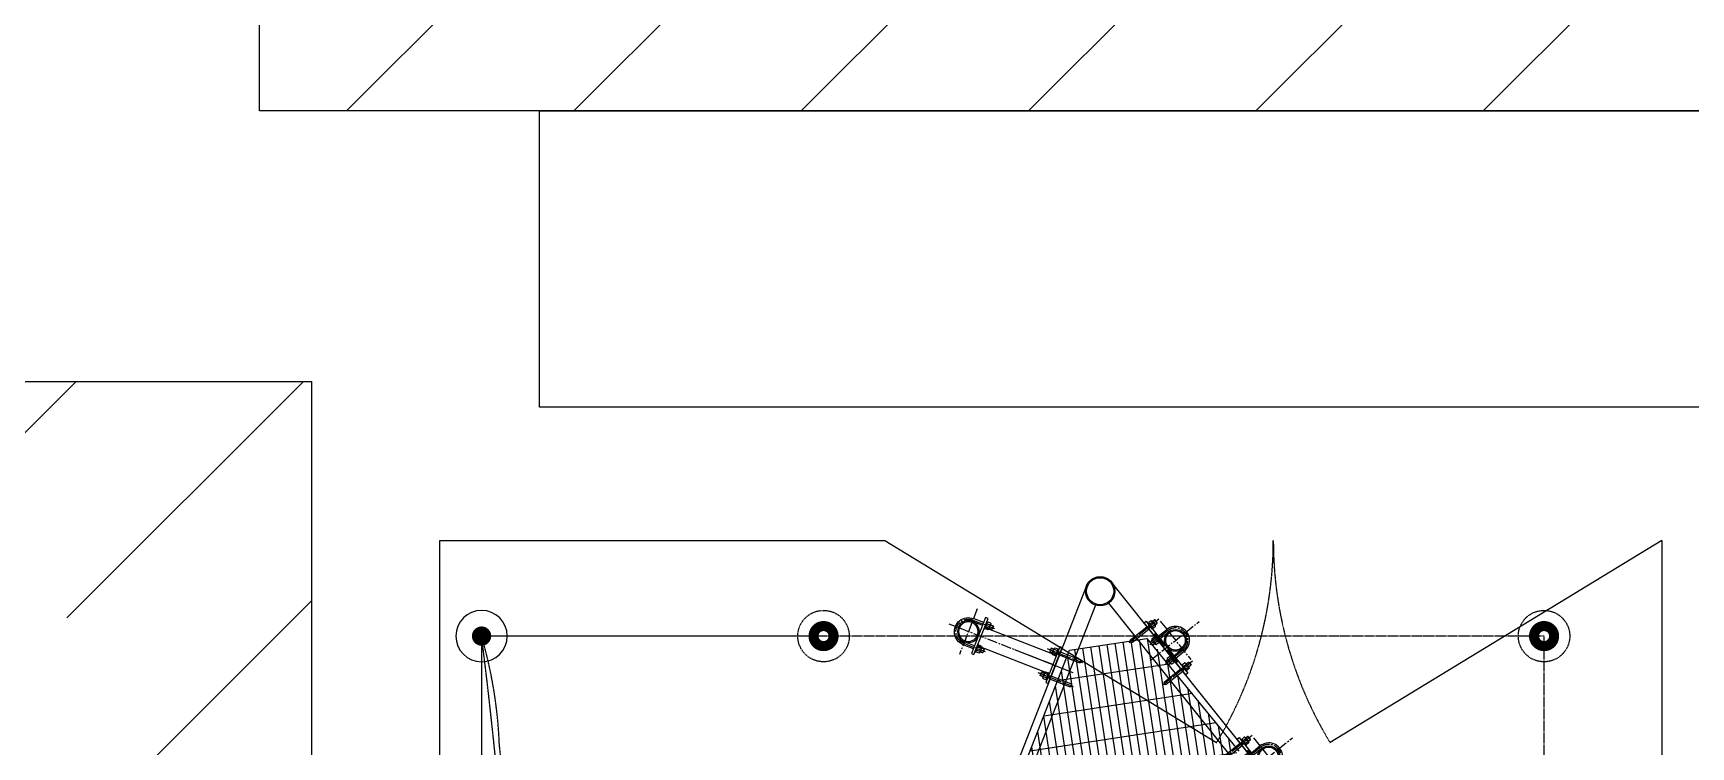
# Model space of a CAD drawing. Extents: x -408 to 1508121, y -29672 to 868845.
# Drawn here: x 1338292 to 1344737, y 374919 to 377695 of the extents above; entities that cross this region are included whole.
import ezdxf

# ---------------------------------------------------------------- set-up
doc = ezdxf.new("R2010")
doc.units = 0
doc.header["$MEASUREMENT"] = 0
for name, pattern in [('CENTRE', [58, 40, -6, 6, -6]), ('HIDDEN2', [4, 2.5, -1.5]), ('HIDDEN3', [2.381, 1.587, -0.794])]:
    doc.linetypes.add(name, pattern=pattern)
doc.layers.get('0').update_dxf_attribs({"lineweight": 25})
for name, color, linetype in [('-GRATING SLOT', 2, 'Continuous'), ('A_Bldg Exist', 8, 'Continuous'), ('Building Exist', 8, 'Continuous'), ('EARTH', 6, 'Continuous'), ('Earth_Exist', 7, 'HIDDEN2'), ('Fence Plan Exist', 8, 'FENCE-COMPOUND'), ('Hatch', 8, 'Continuous'), ('Hatch-Areas', 9, 'Continuous'), ('STEEL', 2, 'Continuous'), ('Steelwork centreline', 1, 'CENTRE'), ('Steelwork Exist', 7, 'Continuous'), ('Steelwork New', 2, 'Continuous')]:
    doc.layers.add(name, color=color, linetype=linetype)
doc.styles.add('ISOCP', font='isocp.shx')
doc.linetypes.add('FENCE-COMPOUND', pattern='A,12,-3.5,["/",ISOCP,S=2.5,R=0,X=-2.5,Y=-1.25],-0.25', length=15.75)
pattern_1 = [(45, (605403.5, -45588.06), (-441.94174, 441.94174), [])]

# ---------------------------------------------------------------- blocks, each defined once
blk = doc.blocks.new('NEW MOUNT')
at = {"layer": 'Building Exist'}
h = blk.add_hatch(color=2, dxfattribs=at)
h.dxf.hatch_style = 1
h.paths.add_polyline_path([(-98, 10), (-105, 10), (-105, 0), (-98, 0)])
h.paths.add_polyline_path([(-105, 10), (-112, 10), (-112, 0), (-105, 0)])
h = blk.add_hatch(color=2, dxfattribs=at)
h.dxf.hatch_style = 1
h.paths.add_polyline_path([(-48.6, 10), (-72, 10), (-72, 0), (-48.6, 0)])
h.paths.add_polyline_path([(-8, 10), (-48.6, 10), (-48.6, 0), (-8, 0)])
h = blk.add_hatch(color=2, dxfattribs=at)
h.dxf.hatch_style = 1
h.paths.add_polyline_path([(48.5, 10), (72, 10), (72, 0), (48.5, 0)])
h.paths.add_polyline_path([(8, 10), (48.5, 10), (48.5, 0), (8, 0)])
h = blk.add_hatch(color=2, dxfattribs=at)
h.dxf.hatch_style = 1
h.paths.add_polyline_path([(98, 10), (105, 10), (105, 0), (98, 0)])
h.paths.add_polyline_path([(105, 10), (112, 10), (112, 0), (105, 0)])
at = {"color": 2}
blk.add_lwpolyline([(-130, 0), (-130, 10), (130, 10), (130, 0), (-130, 0)], dxfattribs=at)
at = {"layer": 'Steelwork centreline'}
for p, q in [((0, -73.7), (0, 170.6)), ((-105, 53.6), (-105, -94.3)), ((-95, 52.5), (95, 52.5)), ((-48.6, 52.5), (-48.6, -37)), ((48.5, 52.5), (48.5, -37)), ((105, 53.6), (105, -94.3))]:
    blk.add_line(p, q, dxfattribs=at)
blk.add_arc((0, 52.5), 48.5, 359.99937, 180, dxfattribs=at)
at = {"layer": 'Steelwork Exist', "color": 2}
for p, q in [((-119, 26), (-119, 15)), ((-115.4, 28), (-94.6, 28)), ((-115.4, 13), (-94.6, 13)), ((-111.7, 15), (-111.7, 26)), ((-98.3, 15), (-98.3, 26)), ((-91, 26), (-91, 15)), ((-54.6, 10), (-54.6, 52.5)), ((-42.6, 10), (-42.6, 52.5)), ((42.5, 10), (42.5, 52.5)), ((54.5, 10), (54.5, 52.5)), ((91, 26), (91, 15)), ((115.4, 28), (94.6, 28)), ((115.4, 13), (94.6, 13)), ((98.3, 15), (98.3, 26)), ((111.7, 15), (111.7, 26)), ((119, 26), (119, 15)), ((-111, -82.1), (-111, 0)), ((-99, -82.1), (-99, 0)), ((-62.6, -16), (-62.6, -5)), ((-38.2, -3), (-58.9, -3)), ((-38.2, -18), (-58.9, -18)), ((-55.2, -5), (-55.2, -16)), ((-41.9, -5), (-41.9, -16)), ((-34.6, -16), (-34.6, -5)), ((34.5, -16), (34.5, -5)), ((58.9, -3), (38.2, -3)), ((58.9, -18), (38.2, -18)), ((41.9, -5), (41.9, -16)), ((55.2, -5), (55.2, -16)), ((62.5, -16), (62.5, -5)), ((99, -82.1), (99, 0)), ((111, -82.1), (111, 0))]:
    blk.add_line(p, q, dxfattribs=at)
at = {"layer": 'Steelwork Exist', "color": 8, "linetype": 'HIDDEN2'}
for p, q in [((-97, 39), (-113, 39)), ((-112, 40), (-112, 28)), ((-98, 28), (-98, 40)), ((97, 39), (113, 39)), ((98, 28), (98, 40)), ((112, 40), (112, 28)), ((-56.6, -29), (-40.6, -29)), ((-55.6, -18), (-55.6, -30)), ((-41.6, -30), (-41.6, -18)), ((40.5, -29), (56.5, -29)), ((41.5, -18), (41.5, -30)), ((55.5, -30), (55.5, -18)), ((-99, -76.1), (-111, -76.1)), ((99, -76.1), (111, -76.1))]:
    blk.add_line(p, q, dxfattribs=at)
at = {"layer": 'Steelwork Exist'}
for points in [[(-90, 13), (-90, 10), (-120, 10), (-120, 13), (-90, 13)], [(90, 13), (90, 10), (120, 10), (120, 13), (90, 13)], [(-63.6, -3), (-63.6, 0), (-33.6, 0), (-33.6, -3), (-63.6, -3)], [(33.5, -3), (33.5, 0), (63.5, 0), (63.5, -3), (33.5, -3)]]:
    blk.add_lwpolyline(points, dxfattribs=at)
at = {"layer": 'Steelwork Exist', "color": 2}
for points in [[(-97, 28), (-97, 39), (-98, 40), (-112, 40), (-113, 39), (-113, 28)], [(97, 28), (97, 39), (98, 40), (112, 40), (113, 39), (113, 28)], [(-56.6, -18), (-56.6, -29), (-55.6, -30), (-41.6, -30), (-40.6, -29), (-40.6, -18)], [(40.5, -18), (40.5, -29), (41.5, -30), (55.5, -30), (56.5, -29), (56.5, -18)]]:
    blk.add_lwpolyline(points, dxfattribs=at)
for radius in [42.5, 38]:
    blk.add_circle((0, 52.5), radius, dxfattribs=at)
for centre, radius, start, end in [((0, 52.5), 54.5, 359.99939, 180), ((-115.3, 23.6), 4.36, 32.76917, 147.23022), ((-115.3, 17.4), 4.36, 212.76917, 327.23022), ((-105, 15.9), 12.1, 56.60121, 123.39818), ((-105, 25.1), 12.1, 236.60121, 303.39818), ((-94.7, 23.6), 4.36, 32.76917, 147.23022), ((-94.7, 17.4), 4.36, 212.76917, 327.23022), ((94.7, 23.6), 4.36, 32.76978, 147.23083), ((94.7, 17.4), 4.36, 212.76978, 327.23083), ((105, 15.9), 12.1, 56.60182, 123.39879), ((105, 25.1), 12.1, 236.60182, 303.39879), ((115.3, 23.6), 4.36, 32.76978, 147.23083), ((115.3, 17.4), 4.36, 212.76978, 327.23083), ((-58.9, -7.4), 4.36, 32.76917, 147.23022), ((-58.9, -13.6), 4.36, 212.76917, 327.23022), ((-48.6, -15.1), 12.1, 56.60121, 123.39818), ((-48.6, -5.9), 12.1, 236.60121, 303.39818), ((-38.2, -7.4), 4.36, 32.76917, 147.23022), ((-38.2, -13.6), 4.36, 212.76917, 327.23022), ((38.2, -7.4), 4.36, 32.76917, 147.23022), ((38.2, -13.6), 4.36, 212.76917, 327.23022), ((48.5, -15.1), 12.1, 56.60121, 123.39818), ((48.5, -5.9), 12.1, 236.60121, 303.39818), ((58.9, -7.4), 4.36, 32.76917, 147.23022), ((58.9, -13.6), 4.36, 212.76917, 327.23022), ((-105, -82.1), 6, 179.9997, 359.9997), ((105, -82.1), 6, 180.0003, 0.0003)]:
    blk.add_arc(centre, radius, start, end, dxfattribs=at)
blk = doc.blocks.new('8979')
at = {"layer": 'Building Exist'}
h = blk.add_hatch(color=2, dxfattribs=at)
h.dxf.hatch_style = 1
h.paths.add_polyline_path([(346298.9, 509110.5), (346303.3, 509105), (346295.5, 509098.8), (346291.1, 509104.3)])
h.paths.add_polyline_path([(346303.3, 509105), (346307.6, 509099.6), (346299.8, 509093.3), (346295.5, 509098.8)])
h = blk.add_hatch(color=2, dxfattribs=at)
h.dxf.hatch_style = 1
h.paths.add_polyline_path([(346370.1, 509021.4), (346365.7, 509026.9), (346357.9, 509020.7), (346362.3, 509015.2)])
h.paths.add_polyline_path([(346365.7, 509026.9), (346361.3, 509032.4), (346353.5, 509026.1), (346357.9, 509020.7)])
at = {"color": 2}
for p, q in [((346310.7, 509095.7), (346545.1, 509283)), ((346358.2, 509036.3), (346592.6, 509223.5))]:
    blk.add_line(p, q, dxfattribs=at)
for points in [[(346522, 509311.9), (346529.8, 509318.1), (346623.5, 509200.9), (346615.7, 509194.7), (346522, 509311.9)], [(346279.8, 509118.3), (346287.7, 509124.6), (346381.3, 509007.4), (346373.5, 509001.1), (346279.8, 509118.3)]]:
    blk.add_lwpolyline(points, dxfattribs=at)
at = {"layer": 'Steelwork centreline'}
for p, q in [((346334.5, 509066), (346672.1, 509335.8)), ((346579.6, 509324), (346509.6, 509268.1)), ((346550.6, 509360.3), (346669.2, 509211.9)), ((346640.2, 509248.1), (346570.2, 509192.2)), ((346337.3, 509132.3), (346221.8, 509039.9)), ((346399.8, 509054.2), (346284.2, 508961.8))]:
    blk.add_line(p, q, dxfattribs=at)
blk.add_arc((346609.9, 509286.1), 48.5, 308.62844, 128.62906, dxfattribs=at)
at = {"layer": 'Steelwork Exist', "color": 2}
for p, q in [((346542.6, 509302.1), (346575.8, 509328.7)), ((346550.1, 509292.7), (346583.3, 509319.3)), ((346517.3, 509292.1), (346525.9, 509299)), ((346531, 509271.8), (346518, 509288.1)), ((346530.5, 509293.3), (346521.9, 509286.4)), ((346542.7, 509281.2), (346529.7, 509297.4)), ((346538.8, 509282.9), (346530.2, 509276)), ((346534.8, 509270.3), (346543.4, 509277.1)), ((346603.2, 509226.3), (346636.5, 509252.8)), ((346610.7, 509216.9), (346643.9, 509243.5)), ((346577.9, 509216.3), (346586.5, 509223.1)), ((346591.6, 509196), (346578.6, 509212.2)), ((346591.1, 509217.4), (346582.5, 509210.6)), ((346603.3, 509205.3), (346590.3, 509221.6)), ((346599.4, 509207), (346590.8, 509200.1)), ((346595.4, 509194.4), (346604, 509201.3)), ((346307, 509126), (346298.4, 509119.1)), ((346312.1, 509098.8), (346299.1, 509115)), ((346303, 509113.4), (346311.6, 509120.2)), ((346323.8, 509108.2), (346310.8, 509124.4)), ((346227.6, 509052.2), (346291.7, 509103.5)), ((346235.1, 509042.9), (346299.2, 509094.1)), ((346311.3, 509103), (346319.9, 509109.8)), ((346324.5, 509104.1), (346315.9, 509097.2)), ((346369.5, 509047.8), (346360.9, 509041)), ((346290, 508974.1), (346354.1, 509025.4)), ((346297.5, 508964.7), (346361.6, 509016)), ((346361.5, 509036.9), (346374.5, 509020.7)), ((346365.4, 509035.2), (346374, 509042.1)), ((346373.3, 509046.3), (346386.2, 509030)), ((346373.8, 509024.8), (346382.4, 509031.7)), ((346386.9, 509026), (346378.3, 509019.1))]:
    blk.add_line(p, q, dxfattribs=at)
at = {"layer": 'Steelwork Exist', "color": 8, "linetype": 'HIDDEN2'}
for p, q in [((346520.1, 509285.4), (346510.7, 509277.9)), ((346510.9, 509279.3), (346520.9, 509266.8)), ((346519.5, 509267), (346528.8, 509274.5)), ((346580.7, 509209.6), (346571.3, 509202.1)), ((346571.5, 509203.5), (346581.5, 509191)), ((346580.1, 509191.1), (346589.5, 509198.6)), ((346313, 509121.7), (346322.3, 509129.2)), ((346320.9, 509129.4), (346330.9, 509116.9)), ((346331.1, 509118.3), (346321.7, 509110.8)), ((346384.8, 509051.1), (346375.4, 509043.6)), ((346393.3, 509038.8), (346383.4, 509051.3)), ((346384.1, 509032.7), (346393.5, 509040.2))]:
    blk.add_line(p, q, dxfattribs=at)
at = {"layer": 'Steelwork Exist', "color": 2}
for points in [[(346519.5, 509286.2), (346510.9, 509279.3), (346510.7, 509277.9), (346519.5, 509267), (346520.9, 509266.8), (346529.5, 509273.7)], [(346580.1, 509210.3), (346571.5, 509203.5), (346571.3, 509202.1), (346580.1, 509191.1), (346581.5, 509191), (346590.1, 509197.8)], [(346312.3, 509122.5), (346320.9, 509129.4), (346322.3, 509129.2), (346331.1, 509118.3), (346330.9, 509116.9), (346322.3, 509110)], [(346384.7, 509031.9), (346393.3, 509038.8), (346393.5, 509040.2), (346384.8, 509051.1), (346383.4, 509051.3), (346374.8, 509044.4)]]:
    blk.add_lwpolyline(points, dxfattribs=at)
at = {"layer": 'Steelwork Exist'}
for points in [[(346526.8, 509301), (346529.2, 509302.9), (346547.9, 509279.5), (346545.5, 509277.6), (346526.8, 509301)], [(346587.4, 509225.2), (346589.8, 509227.1), (346608.5, 509203.6), (346606.2, 509201.7), (346587.4, 509225.2)], [(346296.2, 509118.6), (346293.9, 509116.8), (346312.6, 509093.3), (346315, 509095.2), (346296.2, 509118.6)], [(346377.4, 509017.1), (346375.1, 509015.2), (346356.3, 509038.6), (346358.7, 509040.5), (346377.4, 509017.1)]]:
    blk.add_lwpolyline(points, dxfattribs=at)
at = {"layer": 'Steelwork Exist', "color": 2}
for radius in [42.5, 38]:
    blk.add_circle((346609.9, 509286.1), radius, dxfattribs=at)
for centre, radius, start, end in [((346609.9, 509286.1), 54.5, 308.62846, 128.62906), ((346521.4, 509290.7), 4.36, 161.39824, 275.85928), ((346533.9, 509287.5), 12.1, 185.23027, 252.02725), ((346526.3, 509294.7), 4.36, 341.39824, 95.85928), ((346534.3, 509274.6), 4.36, 161.39824, 275.85928), ((346526.7, 509281.8), 12.1, 5.23027, 72.02725), ((346539.2, 509278.5), 4.36, 341.39824, 95.85928), ((346582, 509214.9), 4.36, 161.39824, 275.85928), ((346594.5, 509211.7), 12.1, 185.23027, 252.02725), ((346586.9, 509218.8), 4.36, 341.39824, 95.85928), ((346594.9, 509198.7), 4.36, 161.39824, 275.85928), ((346587.3, 509205.9), 12.1, 5.23027, 72.02725), ((346599.8, 509202.7), 4.36, 341.39824, 95.85928), ((346302.6, 509117.7), 4.36, 161.39885, 275.85989), ((346315.1, 509114.5), 12.1, 185.23088, 252.02786), ((346307.5, 509121.6), 4.36, 341.39885, 95.85989), ((346307.9, 509108.7), 12.1, 5.23088, 72.02786), ((346231.3, 509047.5), 6, 128.62876, 308.62876), ((346315.5, 509101.6), 4.36, 161.39885, 275.85989), ((346320.4, 509105.5), 4.36, 341.39885, 95.85989), ((346369.9, 509043.5), 4.36, 341.39885, 95.85989), ((346365, 509039.6), 4.36, 161.39885, 275.85989), ((346377.5, 509036.3), 12.1, 185.23088, 252.02786), ((346377.9, 509023.4), 4.36, 161.39885, 275.85989), ((346370.3, 509030.6), 12.1, 5.23088, 72.02786), ((346382.8, 509027.4), 4.36, 341.39885, 95.85989), ((346293.7, 508969.4), 6, 128.62998, 308.62998)]:
    blk.add_arc(centre, radius, start, end, dxfattribs=at)
blk = doc.blocks.new('ROD')
at = {"layer": 'EARTH', "linetype": 'Continuous', "const_width": 0.745}
blk.add_lwpolyline([(-0.3775, 0, 1), (0.3775, 0, 1)], format="xyb", close=True, dxfattribs=at)
at = {"layer": 'EARTH', "linetype": 'Continuous'}
blk.add_circle((0, 0), 2, dxfattribs=at)

msp = doc.modelspace()

# ---------------------------------------------------------------- hatches: boundary and pattern name
at = {"layer": 'Hatch'}
h = msp.add_hatch(dxfattribs=at)
h.set_pattern_fill('GRATE', color=256, scale=40, angle=98.62937)
h.set_pattern_definition([(98.6294, (1343210.438, 372749.498), (-31.39058, -4.76384), []), (188.6294, (1343210.44, 372749.5), (19.0554, -125.5623), [])])
h.paths.add_polyline_path([(1342928.1, 374861.8), (1342979.4, 374902.9), (1342628.8, 375341.7), (1342321.5, 375295), (1342119.4, 374778.6), (1342175.2, 374756.8), (1342120.6, 374617.1), (1342064.8, 374638.9), (1341990.3, 374448.7), (1343196.1, 374631.7), (1343073.1, 374785.7), (1343021.7, 374744.6)])
at = {"layer": 'Hatch-Areas'}
h = msp.add_hatch(dxfattribs=at)
h.set_pattern_fill('ANSI31', color=256, scale=5000)
h.set_pattern_definition(pattern_1)
h.paths.add_polyline_path([(1360981, 389738.6), (1339171.5, 389738.6), (1339171.5, 377392), (1348433.1, 377392), (1348433.1, 376239.7), (1348433.1, 362009.9), (1348433.1, 354514.8), (1360981, 354514.8), (1360981, 377392)])
h.paths.add_polyline_path([(1340091.2, 378311.7), (1340091.2, 388818.9), (1360061.2, 388818.9), (1360061.2, 377392), (1360061.2, 355434.6), (1349352.8, 355434.6), (1349352.8, 378311.7)], flags=16)
h = msp.add_hatch(dxfattribs=at)
h.set_pattern_fill('ANSI31', color=256, scale=5000)
h.set_pattern_definition(pattern_1)
h.paths.add_polyline_path([(1339373.8, 376340.6), (1323008.3, 376340.6), (1323008.3, 360207.7), (1339373.8, 360207.7)])
h.paths.add_polyline_path([(1338454, 375420.9), (1338454, 361127.4), (1323928, 361127.4), (1323928, 375420.9)], flags=16)

# ---------------------------------------------------------------- linework, layer by layer
at = {"layer": '-GRATING SLOT', "flags": 128}
msp.add_lwpolyline([(1342119.4, 374778.6), (1342321.5, 375295), (1342622.1, 375340.6), (1342979.4, 374902.9)], dxfattribs=at)
msp.add_line((1342107, 375297.4), (1342334.5, 375208.3))
at = {"layer": 'A_Bldg Exist'}
msp.add_lwpolyline([(1348433.1, 377392), (1339171.5, 377392), (1339171.5, 389738.6), (1360981, 389738.6), (1360981, 377392)], dxfattribs=at)
for points in [[(1340260.1, 377392), (1348433.1, 377392), (1348433.1, 376239.7), (1340260.1, 376239.7)], [(1323008.3, 376340.6), (1339373.8, 376340.6), (1339373.8, 360207.7), (1323008.3, 360207.7)]]:
    msp.add_lwpolyline(points, close=True, dxfattribs=at)
at = {"layer": 'EARTH'}
msp.add_lwpolyline([(1341365.1, 375349.9), (1340035.4, 375349.9), (1340035.4, 367291.7), (1341365.1, 367291.7)], dxfattribs=at)
at = {"layer": 'EARTH', "linetype": 'HIDDEN3'}
for points in [[(1340181.5, 372777.7, 0.034805), (1340035.4, 375349.9, -2.557997)], [(1341128.2, 373868.9, -0.363788), (1340105, 374918.5, 0.062891), (1340035.4, 375349.9, -8.1863)]]:
    msp.add_lwpolyline(points, format="xyb", dxfattribs=at)
at = {"layer": 'Earth_Exist', "const_width": 78}
for points in [[(1341364.9, 375369.5, 1), (1341365.3, 375330.3, 1)], [(1344166.4, 375369.5, 1), (1344166.8, 375330.3, 1)]]:
    msp.add_lwpolyline(points, format="xyb", close=True, dxfattribs=at)
at = {"layer": 'Earth_Exist'}
msp.add_lwpolyline([(1341365.1, 367291.7), (1344166.4, 367291.7), (1344166.4, 375349.9), (1341365.1, 375349.9)], dxfattribs=at)
for centre in [(1341365.1, 375349.9), (1344166.4, 375349.9)]:
    msp.add_circle(centre, 100, dxfattribs=at)
at = {"layer": 'Fence Plan Exist', "linetype": 'Continuous', "ltscale": 0.5}
for p, q in [((1341603.8, 375721.7), (1342893, 374935.5)), ((1344623.8, 375721.7), (1343334.6, 374935.5))]:
    msp.add_line(p, q, dxfattribs=at)
at = {"layer": 'Fence Plan Exist', "ltscale": 0.5}
msp.add_lwpolyline([(1344623.8, 375721.7), (1344623.8, 367001.7), (1339873.8, 367001.7), (1339873.8, 375721.7), (1341603.8, 375721.7)], dxfattribs=at)
at = {"layer": 'Fence Plan Exist', "linetype": 'HIDDEN2', "ltscale": 0.5}
for centre, start, end in [((1341603.8, 375721.7), 328.62458, 0), ((1344623.8, 375721.7), 180, 211.37542)]:
    msp.add_arc(centre, 1510, start, end, dxfattribs=at)
at = {"layer": 'Steelwork New'}
for p, q in [((1342387.2, 375545.3), (1341563.2, 373439.4)), ((1343896.8, 373793.5), (1342485.1, 375560.1)), ((1342422.3, 375470.3), (1341619.1, 373417.5)), ((1343850, 373756.1), (1342473.9, 375478.1))]:
    msp.add_line(p, q, dxfattribs=at)
for radius in [57.1, 52.6]:
    msp.add_circle((1342440.5, 375524.5), radius, dxfattribs=at)

# ---------------------------------------------------------------- block references
at = {"layer": 'Building Exist', "rotation": 308.6290648361045}
msp.add_blockref('NEW MOUNT', (1342692.6, 375300.5), dxfattribs=at)
at = {"layer": 'EARTH', "xscale": -50, "yscale": 50, "zscale": 50, "rotation": 180}
msp.add_blockref('ROD', (1340035.4, 375349.9), dxfattribs=at)
at = {"layer": 'STEEL', "xscale": -1, "rotation": 17.2587383344042}
msp.add_blockref('8979', (1824030.6, -8153.3), dxfattribs=at)
at = {"layer": 'STEEL', "rotation": 308.6290648361045}
msp.add_blockref('NEW MOUNT', (1343054.7, 374847.4), dxfattribs=at)

doc.saveas('drawing.dxf')
